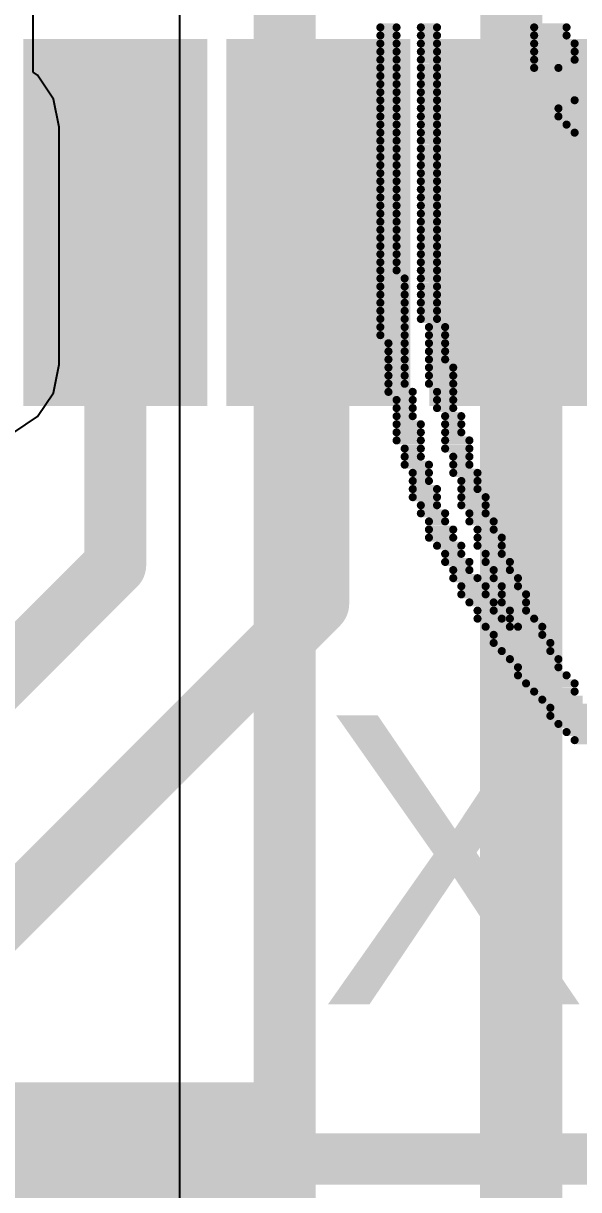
# Model space of a CAD drawing. Header units: inches. Extents: x -8 to 386, y -12 to 64.
# Drawn here: x 10.405 to 11.773, y 1.271 to 4.142 of the extents above; entities that cross this region are included whole.
import ezdxf

# ---------------------------------------------------------------- set-up
doc = ezdxf.new("R2010")
doc.units = ezdxf.units.IN
for name, color, linetype in [('Board_outline', 216, 'Continuous'), ('Bottom Layer', 5, 'Continuous'), ('Bottom Overlay', 54, 'Continuous'), ('Top Layer', 1, 'Continuous'), ('Top Overlay', 2, 'Continuous'), ('Top Paste', 8, 'Continuous'), ('Top Solder', 216, 'Continuous')]:
    doc.layers.add(name, color=color, linetype=linetype)
doc.styles.add('Arial', font='', dxfattribs={"height": 0.2})
doc.styles.get('Arial').set_extended_font_data('Arial')

msp = doc.modelspace()

# ---------------------------------------------------------------- hatches: boundary and pattern name
at = {"layer": 'Top Layer'}
for points in [[(10.757, 4.0018), (10.757, 3.3018), (10.507, 3.3018), (10.507, 4.0018)], [(11.257, 4.0018), (11.257, 3.3018), (11.007, 3.3018), (11.007, 4.0018)], [(11.757, 4.0018), (11.757, 3.3018), (11.507, 3.3018), (11.507, 4.0018)], [(10.9594, -0.3666), (9.9594, -0.3666), (9.9594, 1.4334), (10.9594, 1.4334)]]:
    msp.add_hatch(color=1, dxfattribs=at).paths.add_polyline_path(points)
at = {"layer": 'Top Paste'}
for points in [[(10.757, 4.0018), (10.757, 3.3018), (10.507, 3.3018), (10.507, 4.0018)], [(11.257, 4.0018), (11.257, 3.3018), (11.007, 3.3018), (11.007, 4.0018)], [(11.757, 4.0018), (11.757, 3.3018), (11.507, 3.3018), (11.507, 4.0018)], [(10.9594, -0.3666), (9.9594, -0.3666), (9.9594, 1.4334), (10.9594, 1.4334)]]:
    msp.add_hatch(color=8, dxfattribs=at).paths.add_polyline_path(points)
at = {"layer": 'Top Solder'}
for points in [[(10.8586, 4.1034), (10.8586, 3.2002), (10.4054, 3.2002), (10.4054, 4.1034)], [(11.3586, 4.1034), (11.3586, 3.2002), (10.9054, 3.2002), (10.9054, 4.1034)], [(11.8586, 4.1034), (11.8586, 3.2002), (11.4054, 3.2002), (11.4054, 4.1034)], [(11.061, -0.4682), (9.8578, -0.4682), (9.8578, 1.535), (11.061, 1.535)]]:
    msp.add_hatch(color=216, dxfattribs=at).paths.add_polyline_path(points)

# ---------------------------------------------------------------- linework, layer by layer
at = {"layer": 'Board_outline', "const_width": 0.254}
msp.add_lwpolyline([(37.5368, 13.3604, 1), (-7.4632, 13.3604, 1)], format="xyb", close=True, dxfattribs=at)
at = {"layer": 'Bottom Layer'}
for p, q in [((10.4299, 4.0215), (10.4299, 11.7015)), ((10.79, 4.7752), (10.79, 1.0217)), ((10.4406, 4.0144), (10.4299, 4.0215)), ((10.4799, 3.9556), (10.4406, 4.0144)), ((10.4937, 3.8862), (10.4799, 3.9556)), ((10.4937, 3.302), (10.4937, 3.8862)), ((10.4799, 3.2326), (10.4937, 3.302)), ((10.4406, 3.1738), (10.4799, 3.2326)), ((10.3818, 3.1345), (10.4406, 3.1738))]:
    msp.add_line(p, q, dxfattribs=at)
at = {"layer": 'Bottom Layer', "const_width": 0.1524}
for points in [[(11.049, 0.9144), (11.049, 4.7752)], [(11.6078, 0.9144), (11.6078, 4.5974)]]:
    msp.add_lwpolyline(points, dxfattribs=at)
at = {"layer": 'Bottom Overlay', "const_width": 0.0199}
for points in [[(11.285, 4.1321), (11.3248, 4.1321)], [(11.3847, 4.1321), (11.4245, 4.1321)], [(11.6638, 4.1321), (11.7436, 4.1321)], [(11.285, 4.1122), (11.3248, 4.1122)], [(11.3847, 4.1122), (11.4245, 4.1122)], [(11.6638, 4.1122), (11.7436, 4.1122)], [(11.285, 4.0922), (11.3248, 4.0922)], [(11.285, 4.0723), (11.3248, 4.0723)], [(11.3847, 4.0922), (11.4245, 4.0922)], [(11.3847, 4.0723), (11.4245, 4.0723)], [(11.6638, 4.0922), (11.7635, 4.0922)], [(11.6638, 4.0723), (11.7635, 4.0723)], [(11.285, 4.0524), (11.3248, 4.0524)], [(11.3847, 4.0524), (11.4245, 4.0524)], [(11.6638, 4.0524), (11.7635, 4.0524)], [(11.285, 4.0324), (11.3248, 4.0324)], [(11.285, 4.0125), (11.3248, 4.0125)], [(11.3847, 4.0324), (11.4245, 4.0324)], [(11.3847, 4.0125), (11.4245, 4.0125)], [(11.6638, 4.0324), (11.7236, 4.0324)], [(11.285, 3.9925), (11.3248, 3.9925)], [(11.3847, 3.9925), (11.4245, 3.9925)], [(11.285, 3.9726), (11.3248, 3.9726)], [(11.285, 3.9527), (11.3248, 3.9527)], [(11.3847, 3.9726), (11.4245, 3.9726)], [(11.3847, 3.9527), (11.4245, 3.9527)], [(11.7635, 3.9527), (11.8034, 3.9527)], [(11.285, 3.9327), (11.3248, 3.9327)], [(11.3847, 3.9327), (11.4245, 3.9327)], [(11.7236, 3.9327), (11.8233, 3.9327)], [(11.285, 3.9128), (11.3248, 3.9128)], [(11.3847, 3.9128), (11.4245, 3.9128)], [(11.7236, 3.9128), (11.8433, 3.9128)], [(11.285, 3.8928), (11.3248, 3.8928)], [(11.285, 3.8729), (11.3248, 3.8729)], [(11.3847, 3.8928), (11.4245, 3.8928)], [(11.3847, 3.8729), (11.4245, 3.8729)], [(11.7436, 3.8928), (11.8832, 3.8928)], [(11.7635, 3.8729), (11.9031, 3.8729)], [(11.285, 3.853), (11.3248, 3.853)], [(11.3847, 3.853), (11.4245, 3.853)], [(11.285, 3.833), (11.3248, 3.833)], [(11.285, 3.8131), (11.3248, 3.8131)], [(11.3847, 3.833), (11.4245, 3.833)], [(11.3847, 3.8131), (11.4245, 3.8131)], [(11.285, 3.7931), (11.3248, 3.7931)], [(11.3847, 3.7931), (11.4245, 3.7931)], [(11.285, 3.7732), (11.3248, 3.7732)], [(11.285, 3.7533), (11.3248, 3.7533)], [(11.3847, 3.7732), (11.4245, 3.7732)], [(11.3847, 3.7533), (11.4245, 3.7533)], [(11.285, 3.7333), (11.3248, 3.7333)], [(11.3847, 3.7333), (11.4245, 3.7333)], [(11.285, 3.7134), (11.3248, 3.7134)], [(11.3847, 3.7134), (11.4245, 3.7134)], [(11.285, 3.6934), (11.3248, 3.6934)], [(11.285, 3.6735), (11.3248, 3.6735)], [(11.3847, 3.6934), (11.4245, 3.6934)], [(11.3847, 3.6735), (11.4245, 3.6735)], [(11.285, 3.6536), (11.3248, 3.6536)], [(11.3847, 3.6536), (11.4245, 3.6536)], [(11.285, 3.6336), (11.3248, 3.6336)], [(11.285, 3.6137), (11.3248, 3.6137)], [(11.3847, 3.6336), (11.4245, 3.6336)], [(11.3847, 3.6137), (11.4245, 3.6137)], [(11.285, 3.5937), (11.3248, 3.5937)], [(11.3847, 3.5937), (11.4245, 3.5937)], [(11.285, 3.5738), (11.3248, 3.5738)], [(11.285, 3.5539), (11.3248, 3.5539)], [(11.3847, 3.5738), (11.4245, 3.5738)], [(11.3847, 3.5539), (11.4245, 3.5539)], [(11.285, 3.5339), (11.3248, 3.5339)], [(11.3847, 3.5339), (11.4245, 3.5339)], [(11.285, 3.514), (11.3448, 3.514)], [(11.285, 3.494), (11.3448, 3.494)], [(11.3847, 3.514), (11.4245, 3.514)], [(11.3847, 3.494), (11.4245, 3.494)], [(11.285, 3.4741), (11.3448, 3.4741)], [(11.3847, 3.4741), (11.4245, 3.4741)], [(11.285, 3.4542), (11.3448, 3.4542)], [(11.3847, 3.4542), (11.4245, 3.4542)], [(11.285, 3.4342), (11.3448, 3.4342)], [(11.285, 3.4143), (11.3448, 3.4143)], [(11.3847, 3.4342), (11.4245, 3.4342)], [(11.3847, 3.4143), (11.4245, 3.4143)], [(11.285, 3.3943), (11.3448, 3.3943)], [(11.4046, 3.3943), (11.4445, 3.3943)], [(11.285, 3.3744), (11.3448, 3.3744)], [(11.3049, 3.3545), (11.3448, 3.3545)], [(11.4046, 3.3744), (11.4445, 3.3744)], [(11.4046, 3.3545), (11.4445, 3.3545)], [(11.3049, 3.3345), (11.3448, 3.3345)], [(11.4046, 3.3345), (11.4445, 3.3345)], [(11.3049, 3.3146), (11.3448, 3.3146)], [(11.3049, 3.2946), (11.3448, 3.2946)], [(11.4046, 3.3146), (11.4445, 3.3146)], [(11.4046, 3.2946), (11.4644, 3.2946)], [(11.3049, 3.2747), (11.3448, 3.2747)], [(11.4046, 3.2747), (11.4644, 3.2747)], [(11.3049, 3.2548), (11.3448, 3.2548)], [(11.3049, 3.2348), (11.3647, 3.2348)], [(11.4046, 3.2548), (11.4644, 3.2548)], [(11.4245, 3.2348), (11.4644, 3.2348)], [(11.3248, 3.2149), (11.3647, 3.2149)], [(11.4245, 3.2149), (11.4644, 3.2149)], [(11.3248, 3.1949), (11.3647, 3.1949)], [(11.4245, 3.1949), (11.4644, 3.1949)], [(11.3248, 3.175), (11.3647, 3.175)], [(11.3248, 3.1551), (11.3847, 3.1551)], [(11.4445, 3.175), (11.4844, 3.175)], [(11.4445, 3.1551), (11.4844, 3.1551)], [(11.3248, 3.1351), (11.3847, 3.1351)], [(11.4445, 3.1351), (11.4844, 3.1351)], [(11.3248, 3.1152), (11.3847, 3.1152)], [(11.3448, 3.0952), (11.3847, 3.0952)], [(11.4445, 3.1152), (11.5043, 3.1152)], [(11.4445, 3.0952), (11.5043, 3.0952)], [(11.3448, 3.0753), (11.3847, 3.0753)], [(11.4644, 3.0753), (11.5043, 3.0753)], [(11.3448, 3.0554), (11.4046, 3.0554)], [(11.3647, 3.0354), (11.4046, 3.0354)], [(11.4644, 3.0554), (11.5043, 3.0554)], [(11.4644, 3.0354), (11.5242, 3.0354)], [(11.3647, 3.0155), (11.4046, 3.0155)], [(11.4844, 3.0155), (11.5242, 3.0155)], [(11.3647, 2.9955), (11.4245, 2.9955)], [(11.4844, 2.9955), (11.5242, 2.9955)], [(11.3647, 2.9756), (11.4245, 2.9756)], [(11.3847, 2.9557), (11.4245, 2.9557)], [(11.4844, 2.9756), (11.5442, 2.9756)], [(11.4844, 2.9557), (11.5442, 2.9557)], [(11.3847, 2.9357), (11.4445, 2.9357)], [(11.5043, 2.9357), (11.5442, 2.9357)], [(11.4046, 2.9158), (11.4445, 2.9158)], [(11.4046, 2.8958), (11.4644, 2.8958)], [(11.5043, 2.9158), (11.5641, 2.9158)], [(11.5242, 2.8958), (11.5641, 2.8958)], [(11.4046, 2.8759), (11.4644, 2.8759)], [(11.5242, 2.8759), (11.5841, 2.8759)], [(11.4245, 2.856), (11.4844, 2.856)], [(11.4445, 2.836), (11.4844, 2.836)], [(11.5242, 2.856), (11.5841, 2.856)], [(11.5442, 2.836), (11.5841, 2.836)], [(11.4445, 2.8161), (11.5043, 2.8161)], [(11.5442, 2.8161), (11.604, 2.8161)], [(11.4644, 2.7961), (11.5043, 2.7961)], [(11.4644, 2.7762), (11.5242, 2.7762)], [(11.5641, 2.7961), (11.604, 2.7961)], [(11.5641, 2.7762), (11.6239, 2.7762)], [(11.4844, 2.7563), (11.5442, 2.7563)], [(11.5841, 2.7563), (11.6239, 2.7563)], [(11.4844, 2.7363), (11.5442, 2.7363)], [(11.5841, 2.7363), (11.6439, 2.7363)], [(11.5043, 2.7164), (11.5641, 2.7164)], [(11.5242, 2.6964), (11.5641, 2.6964)], [(11.5841, 2.7164), (11.6439, 2.7164)], [(11.604, 2.6964), (11.6439, 2.6964)], [(11.5242, 2.6765), (11.5841, 2.6765)], [(11.604, 2.6765), (11.6638, 2.6765)], [(11.5442, 2.6565), (11.604, 2.6565)], [(11.5641, 2.6366), (11.6838, 2.6366)], [(11.6239, 2.6565), (11.6838, 2.6565)], [(11.5641, 2.6167), (11.7037, 2.6167)], [(11.5841, 2.5967), (11.7037, 2.5967)], [(11.604, 2.5768), (11.7236, 2.5768)], [(11.6239, 2.5568), (11.7236, 2.5568)], [(11.6239, 2.5369), (11.7436, 2.5369)], [(11.6439, 2.517), (11.7635, 2.517)], [(11.6638, 2.497), (11.7635, 2.497)], [(11.6838, 2.4771), (11.7835, 2.4771)], [(11.7037, 2.4571), (11.8034, 2.4571)], [(11.7037, 2.4372), (11.8034, 2.4372)], [(11.7236, 2.4173), (11.8233, 2.4173)], [(11.7436, 2.3973), (11.8433, 2.3973)], [(11.7635, 2.3774), (11.8433, 2.3774)]]:
    msp.add_lwpolyline(points, dxfattribs=at)
at = {"layer": 'Bottom Overlay', "const_width": 0.00997}
for points in [[(11.28, 4.1321, 1), (11.2899, 4.1321, 1)], [(11.3199, 4.1321, 1), (11.3298, 4.1321, 1)], [(11.3797, 4.1321, 1), (11.3896, 4.1321, 1)], [(11.4196, 4.1321, 1), (11.4295, 4.1321, 1)], [(11.6588, 4.1321, 1), (11.6688, 4.1321, 1)], [(11.7386, 4.1321, 1), (11.7486, 4.1321, 1)], [(11.28, 4.1122, 1), (11.2899, 4.1122, 1)], [(11.3199, 4.1122, 1), (11.3298, 4.1122, 1)], [(11.3797, 4.1122, 1), (11.3896, 4.1122, 1)], [(11.4196, 4.1122, 1), (11.4295, 4.1122, 1)], [(11.6588, 4.1122, 1), (11.6688, 4.1122, 1)], [(11.7386, 4.1122, 1), (11.7486, 4.1122, 1)], [(11.28, 4.0922, 1), (11.2899, 4.0922, 1)], [(11.28, 4.0723, 1), (11.2899, 4.0723, 1)], [(11.3199, 4.0922, 1), (11.3298, 4.0922, 1)], [(11.3199, 4.0723, 1), (11.3298, 4.0723, 1)], [(11.3797, 4.0922, 1), (11.3896, 4.0922, 1)], [(11.3797, 4.0723, 1), (11.3896, 4.0723, 1)], [(11.4196, 4.0922, 1), (11.4295, 4.0922, 1)], [(11.4196, 4.0723, 1), (11.4295, 4.0723, 1)], [(11.6588, 4.0922, 1), (11.6688, 4.0922, 1)], [(11.6588, 4.0723, 1), (11.6688, 4.0723, 1)], [(11.7585, 4.0922, 1), (11.7685, 4.0922, 1)], [(11.7585, 4.0723, 1), (11.7685, 4.0723, 1)], [(11.28, 4.0524, 1), (11.2899, 4.0524, 1)], [(11.3199, 4.0524, 1), (11.3298, 4.0524, 1)], [(11.3797, 4.0524, 1), (11.3896, 4.0524, 1)], [(11.4196, 4.0524, 1), (11.4295, 4.0524, 1)], [(11.6588, 4.0524, 1), (11.6688, 4.0524, 1)], [(11.7585, 4.0524, 1), (11.7685, 4.0524, 1)], [(11.28, 4.0324, 1), (11.2899, 4.0324, 1)], [(11.28, 4.0125, 1), (11.2899, 4.0125, 1)], [(11.3199, 4.0324, 1), (11.3298, 4.0324, 1)], [(11.3199, 4.0125, 1), (11.3298, 4.0125, 1)], [(11.3797, 4.0324, 1), (11.3896, 4.0324, 1)], [(11.3797, 4.0125, 1), (11.3896, 4.0125, 1)], [(11.4196, 4.0324, 1), (11.4295, 4.0324, 1)], [(11.4196, 4.0125, 1), (11.4295, 4.0125, 1)], [(11.6588, 4.0324, 1), (11.6688, 4.0324, 1)], [(11.7187, 4.0324, 1), (11.7286, 4.0324, 1)], [(11.28, 3.9925, 1), (11.2899, 3.9925, 1)], [(11.3199, 3.9925, 1), (11.3298, 3.9925, 1)], [(11.3797, 3.9925, 1), (11.3896, 3.9925, 1)], [(11.4196, 3.9925, 1), (11.4295, 3.9925, 1)], [(11.28, 3.9726, 1), (11.2899, 3.9726, 1)], [(11.28, 3.9527, 1), (11.2899, 3.9527, 1)], [(11.3199, 3.9726, 1), (11.3298, 3.9726, 1)], [(11.3199, 3.9527, 1), (11.3298, 3.9527, 1)], [(11.3797, 3.9726, 1), (11.3896, 3.9726, 1)], [(11.3797, 3.9527, 1), (11.3896, 3.9527, 1)], [(11.4196, 3.9726, 1), (11.4295, 3.9726, 1)], [(11.4196, 3.9527, 1), (11.4295, 3.9527, 1)], [(11.7585, 3.9527, 1), (11.7685, 3.9527, 1)], [(11.28, 3.9327, 1), (11.2899, 3.9327, 1)], [(11.3199, 3.9327, 1), (11.3298, 3.9327, 1)], [(11.3797, 3.9327, 1), (11.3896, 3.9327, 1)], [(11.4196, 3.9327, 1), (11.4295, 3.9327, 1)], [(11.7187, 3.9327, 1), (11.7286, 3.9327, 1)], [(11.28, 3.9128, 1), (11.2899, 3.9128, 1)], [(11.3199, 3.9128, 1), (11.3298, 3.9128, 1)], [(11.3797, 3.9128, 1), (11.3896, 3.9128, 1)], [(11.4196, 3.9128, 1), (11.4295, 3.9128, 1)], [(11.7187, 3.9128, 1), (11.7286, 3.9128, 1)], [(11.28, 3.8928, 1), (11.2899, 3.8928, 1)], [(11.28, 3.8729, 1), (11.2899, 3.8729, 1)], [(11.3199, 3.8928, 1), (11.3298, 3.8928, 1)], [(11.3199, 3.8729, 1), (11.3298, 3.8729, 1)], [(11.3797, 3.8928, 1), (11.3896, 3.8928, 1)], [(11.3797, 3.8729, 1), (11.3896, 3.8729, 1)], [(11.4196, 3.8928, 1), (11.4295, 3.8928, 1)], [(11.4196, 3.8729, 1), (11.4295, 3.8729, 1)], [(11.7386, 3.8928, 1), (11.7486, 3.8928, 1)], [(11.7585, 3.8729, 1), (11.7685, 3.8729, 1)], [(11.28, 3.853, 1), (11.2899, 3.853, 1)], [(11.3199, 3.853, 1), (11.3298, 3.853, 1)], [(11.3797, 3.853, 1), (11.3896, 3.853, 1)], [(11.4196, 3.853, 1), (11.4295, 3.853, 1)], [(11.28, 3.833, 1), (11.2899, 3.833, 1)], [(11.28, 3.8131, 1), (11.2899, 3.8131, 1)], [(11.3199, 3.833, 1), (11.3298, 3.833, 1)], [(11.3199, 3.8131, 1), (11.3298, 3.8131, 1)], [(11.3797, 3.833, 1), (11.3896, 3.833, 1)], [(11.3797, 3.8131, 1), (11.3896, 3.8131, 1)], [(11.4196, 3.833, 1), (11.4295, 3.833, 1)], [(11.4196, 3.8131, 1), (11.4295, 3.8131, 1)], [(11.28, 3.7931, 1), (11.2899, 3.7931, 1)], [(11.3199, 3.7931, 1), (11.3298, 3.7931, 1)], [(11.3797, 3.7931, 1), (11.3896, 3.7931, 1)], [(11.4196, 3.7931, 1), (11.4295, 3.7931, 1)], [(11.28, 3.7732, 1), (11.2899, 3.7732, 1)], [(11.28, 3.7533, 1), (11.2899, 3.7533, 1)], [(11.3199, 3.7732, 1), (11.3298, 3.7732, 1)], [(11.3199, 3.7533, 1), (11.3298, 3.7533, 1)], [(11.3797, 3.7732, 1), (11.3896, 3.7732, 1)], [(11.3797, 3.7533, 1), (11.3896, 3.7533, 1)], [(11.4196, 3.7732, 1), (11.4295, 3.7732, 1)], [(11.4196, 3.7533, 1), (11.4295, 3.7533, 1)], [(11.28, 3.7333, 1), (11.2899, 3.7333, 1)], [(11.3199, 3.7333, 1), (11.3298, 3.7333, 1)], [(11.3797, 3.7333, 1), (11.3896, 3.7333, 1)], [(11.4196, 3.7333, 1), (11.4295, 3.7333, 1)], [(11.28, 3.7134, 1), (11.2899, 3.7134, 1)], [(11.3199, 3.7134, 1), (11.3298, 3.7134, 1)], [(11.3797, 3.7134, 1), (11.3896, 3.7134, 1)], [(11.4196, 3.7134, 1), (11.4295, 3.7134, 1)], [(11.28, 3.6934, 1), (11.2899, 3.6934, 1)], [(11.28, 3.6735, 1), (11.2899, 3.6735, 1)], [(11.3199, 3.6934, 1), (11.3298, 3.6934, 1)], [(11.3199, 3.6735, 1), (11.3298, 3.6735, 1)], [(11.3797, 3.6934, 1), (11.3896, 3.6934, 1)], [(11.3797, 3.6735, 1), (11.3896, 3.6735, 1)], [(11.4196, 3.6934, 1), (11.4295, 3.6934, 1)], [(11.4196, 3.6735, 1), (11.4295, 3.6735, 1)], [(11.28, 3.6536, 1), (11.2899, 3.6536, 1)], [(11.3199, 3.6536, 1), (11.3298, 3.6536, 1)], [(11.3797, 3.6536, 1), (11.3896, 3.6536, 1)], [(11.4196, 3.6536, 1), (11.4295, 3.6536, 1)], [(11.28, 3.6336, 1), (11.2899, 3.6336, 1)], [(11.28, 3.6137, 1), (11.2899, 3.6137, 1)], [(11.3199, 3.6336, 1), (11.3298, 3.6336, 1)], [(11.3199, 3.6137, 1), (11.3298, 3.6137, 1)], [(11.3797, 3.6336, 1), (11.3896, 3.6336, 1)], [(11.3797, 3.6137, 1), (11.3896, 3.6137, 1)], [(11.4196, 3.6336, 1), (11.4295, 3.6336, 1)], [(11.4196, 3.6137, 1), (11.4295, 3.6137, 1)], [(11.28, 3.5937, 1), (11.2899, 3.5937, 1)], [(11.3199, 3.5937, 1), (11.3298, 3.5937, 1)], [(11.3797, 3.5937, 1), (11.3896, 3.5937, 1)], [(11.4196, 3.5937, 1), (11.4295, 3.5937, 1)], [(11.28, 3.5738, 1), (11.2899, 3.5738, 1)], [(11.28, 3.5539, 1), (11.2899, 3.5539, 1)], [(11.3199, 3.5738, 1), (11.3298, 3.5738, 1)], [(11.3199, 3.5539, 1), (11.3298, 3.5539, 1)], [(11.3797, 3.5738, 1), (11.3896, 3.5738, 1)], [(11.3797, 3.5539, 1), (11.3896, 3.5539, 1)], [(11.4196, 3.5738, 1), (11.4295, 3.5738, 1)], [(11.4196, 3.5539, 1), (11.4295, 3.5539, 1)], [(11.28, 3.5339, 1), (11.2899, 3.5339, 1)], [(11.3199, 3.5339, 1), (11.3298, 3.5339, 1)], [(11.3797, 3.5339, 1), (11.3896, 3.5339, 1)], [(11.4196, 3.5339, 1), (11.4295, 3.5339, 1)], [(11.28, 3.514, 1), (11.2899, 3.514, 1)], [(11.28, 3.494, 1), (11.2899, 3.494, 1)], [(11.3398, 3.514, 1), (11.3498, 3.514, 1)], [(11.3398, 3.494, 1), (11.3498, 3.494, 1)], [(11.3797, 3.514, 1), (11.3896, 3.514, 1)], [(11.3797, 3.494, 1), (11.3896, 3.494, 1)], [(11.4196, 3.514, 1), (11.4295, 3.514, 1)], [(11.4196, 3.494, 1), (11.4295, 3.494, 1)], [(11.28, 3.4741, 1), (11.2899, 3.4741, 1)], [(11.3398, 3.4741, 1), (11.3498, 3.4741, 1)], [(11.3797, 3.4741, 1), (11.3896, 3.4741, 1)], [(11.4196, 3.4741, 1), (11.4295, 3.4741, 1)], [(11.28, 3.4542, 1), (11.2899, 3.4542, 1)], [(11.3398, 3.4542, 1), (11.3498, 3.4542, 1)], [(11.3797, 3.4542, 1), (11.3896, 3.4542, 1)], [(11.4196, 3.4542, 1), (11.4295, 3.4542, 1)], [(11.28, 3.4342, 1), (11.2899, 3.4342, 1)], [(11.28, 3.4143, 1), (11.2899, 3.4143, 1)], [(11.3398, 3.4342, 1), (11.3498, 3.4342, 1)], [(11.3398, 3.4143, 1), (11.3498, 3.4143, 1)], [(11.3797, 3.4342, 1), (11.3896, 3.4342, 1)], [(11.3797, 3.4143, 1), (11.3896, 3.4143, 1)], [(11.4196, 3.4342, 1), (11.4295, 3.4342, 1)], [(11.4196, 3.4143, 1), (11.4295, 3.4143, 1)], [(11.28, 3.3943, 1), (11.2899, 3.3943, 1)], [(11.3398, 3.3943, 1), (11.3498, 3.3943, 1)], [(11.3996, 3.3943, 1), (11.4096, 3.3943, 1)], [(11.4395, 3.3943, 1), (11.4495, 3.3943, 1)], [(11.28, 3.3744, 1), (11.2899, 3.3744, 1)], [(11.2999, 3.3545, 1), (11.3099, 3.3545, 1)], [(11.3398, 3.3744, 1), (11.3498, 3.3744, 1)], [(11.3398, 3.3545, 1), (11.3498, 3.3545, 1)], [(11.3996, 3.3744, 1), (11.4096, 3.3744, 1)], [(11.3996, 3.3545, 1), (11.4096, 3.3545, 1)], [(11.4395, 3.3744, 1), (11.4495, 3.3744, 1)], [(11.4395, 3.3545, 1), (11.4495, 3.3545, 1)], [(11.2999, 3.3345, 1), (11.3099, 3.3345, 1)], [(11.3398, 3.3345, 1), (11.3498, 3.3345, 1)], [(11.3996, 3.3345, 1), (11.4096, 3.3345, 1)], [(11.4395, 3.3345, 1), (11.4495, 3.3345, 1)], [(11.2999, 3.3146, 1), (11.3099, 3.3146, 1)], [(11.2999, 3.2946, 1), (11.3099, 3.2946, 1)], [(11.3398, 3.3146, 1), (11.3498, 3.3146, 1)], [(11.3398, 3.2946, 1), (11.3498, 3.2946, 1)], [(11.3996, 3.3146, 1), (11.4096, 3.3146, 1)], [(11.3996, 3.2946, 1), (11.4096, 3.2946, 1)], [(11.4395, 3.3146, 1), (11.4495, 3.3146, 1)], [(11.4594, 3.2946, 1), (11.4694, 3.2946, 1)], [(11.2999, 3.2747, 1), (11.3099, 3.2747, 1)], [(11.3398, 3.2747, 1), (11.3498, 3.2747, 1)], [(11.3996, 3.2747, 1), (11.4096, 3.2747, 1)], [(11.4594, 3.2747, 1), (11.4694, 3.2747, 1)], [(11.2999, 3.2548, 1), (11.3099, 3.2548, 1)], [(11.2999, 3.2348, 1), (11.3099, 3.2348, 1)], [(11.3398, 3.2548, 1), (11.3498, 3.2548, 1)], [(11.3597, 3.2348, 1), (11.3697, 3.2348, 1)], [(11.3996, 3.2548, 1), (11.4096, 3.2548, 1)], [(11.4196, 3.2348, 1), (11.4295, 3.2348, 1)], [(11.4594, 3.2548, 1), (11.4694, 3.2548, 1)], [(11.4594, 3.2348, 1), (11.4694, 3.2348, 1)], [(11.3199, 3.2149, 1), (11.3298, 3.2149, 1)], [(11.3597, 3.2149, 1), (11.3697, 3.2149, 1)], [(11.4196, 3.2149, 1), (11.4295, 3.2149, 1)], [(11.4594, 3.2149, 1), (11.4694, 3.2149, 1)], [(11.3199, 3.1949, 1), (11.3298, 3.1949, 1)], [(11.3597, 3.1949, 1), (11.3697, 3.1949, 1)], [(11.4196, 3.1949, 1), (11.4295, 3.1949, 1)], [(11.4594, 3.1949, 1), (11.4694, 3.1949, 1)], [(11.3199, 3.175, 1), (11.3298, 3.175, 1)], [(11.3199, 3.1551, 1), (11.3298, 3.1551, 1)], [(11.3597, 3.175, 1), (11.3697, 3.175, 1)], [(11.3797, 3.1551, 1), (11.3896, 3.1551, 1)], [(11.4395, 3.175, 1), (11.4495, 3.175, 1)], [(11.4395, 3.1551, 1), (11.4495, 3.1551, 1)], [(11.4794, 3.175, 1), (11.4893, 3.175, 1)], [(11.4794, 3.1551, 1), (11.4893, 3.1551, 1)], [(11.3199, 3.1351, 1), (11.3298, 3.1351, 1)], [(11.3797, 3.1351, 1), (11.3896, 3.1351, 1)], [(11.4395, 3.1351, 1), (11.4495, 3.1351, 1)], [(11.4794, 3.1351, 1), (11.4893, 3.1351, 1)], [(11.3199, 3.1152, 1), (11.3298, 3.1152, 1)], [(11.3398, 3.0952, 1), (11.3498, 3.0952, 1)], [(11.3797, 3.1152, 1), (11.3896, 3.1152, 1)], [(11.3797, 3.0952, 1), (11.3896, 3.0952, 1)], [(11.4395, 3.1152, 1), (11.4495, 3.1152, 1)], [(11.4395, 3.0952, 1), (11.4495, 3.0952, 1)], [(11.4993, 3.1152, 1), (11.5093, 3.1152, 1)], [(11.4993, 3.0952, 1), (11.5093, 3.0952, 1)], [(11.3398, 3.0753, 1), (11.3498, 3.0753, 1)], [(11.3797, 3.0753, 1), (11.3896, 3.0753, 1)], [(11.4594, 3.0753, 1), (11.4694, 3.0753, 1)], [(11.4993, 3.0753, 1), (11.5093, 3.0753, 1)], [(11.3398, 3.0554, 1), (11.3498, 3.0554, 1)], [(11.3597, 3.0354, 1), (11.3697, 3.0354, 1)], [(11.3996, 3.0554, 1), (11.4096, 3.0554, 1)], [(11.3996, 3.0354, 1), (11.4096, 3.0354, 1)], [(11.4594, 3.0554, 1), (11.4694, 3.0554, 1)], [(11.4594, 3.0354, 1), (11.4694, 3.0354, 1)], [(11.4993, 3.0554, 1), (11.5093, 3.0554, 1)], [(11.5193, 3.0354, 1), (11.5292, 3.0354, 1)], [(11.3597, 3.0155, 1), (11.3697, 3.0155, 1)], [(11.3996, 3.0155, 1), (11.4096, 3.0155, 1)], [(11.4794, 3.0155, 1), (11.4893, 3.0155, 1)], [(11.5193, 3.0155, 1), (11.5292, 3.0155, 1)], [(11.3597, 2.9955, 1), (11.3697, 2.9955, 1)], [(11.4196, 2.9955, 1), (11.4295, 2.9955, 1)], [(11.4794, 2.9955, 1), (11.4893, 2.9955, 1)], [(11.5193, 2.9955, 1), (11.5292, 2.9955, 1)], [(11.3597, 2.9756, 1), (11.3697, 2.9756, 1)], [(11.3797, 2.9557, 1), (11.3896, 2.9557, 1)], [(11.4196, 2.9756, 1), (11.4295, 2.9756, 1)], [(11.4196, 2.9557, 1), (11.4295, 2.9557, 1)], [(11.4794, 2.9756, 1), (11.4893, 2.9756, 1)], [(11.4794, 2.9557, 1), (11.4893, 2.9557, 1)], [(11.5392, 2.9756, 1), (11.5492, 2.9756, 1)], [(11.5392, 2.9557, 1), (11.5492, 2.9557, 1)], [(11.3797, 2.9357, 1), (11.3896, 2.9357, 1)], [(11.4395, 2.9357, 1), (11.4495, 2.9357, 1)], [(11.4993, 2.9357, 1), (11.5093, 2.9357, 1)], [(11.5392, 2.9357, 1), (11.5492, 2.9357, 1)], [(11.3996, 2.9158, 1), (11.4096, 2.9158, 1)], [(11.3996, 2.8958, 1), (11.4096, 2.8958, 1)], [(11.4395, 2.9158, 1), (11.4495, 2.9158, 1)], [(11.4594, 2.8958, 1), (11.4694, 2.8958, 1)], [(11.4993, 2.9158, 1), (11.5093, 2.9158, 1)], [(11.5193, 2.8958, 1), (11.5292, 2.8958, 1)], [(11.5591, 2.9158, 1), (11.5691, 2.9158, 1)], [(11.5591, 2.8958, 1), (11.5691, 2.8958, 1)], [(11.3996, 2.8759, 1), (11.4096, 2.8759, 1)], [(11.4594, 2.8759, 1), (11.4694, 2.8759, 1)], [(11.5193, 2.8759, 1), (11.5292, 2.8759, 1)], [(11.5791, 2.8759, 1), (11.589, 2.8759, 1)], [(11.4196, 2.856, 1), (11.4295, 2.856, 1)], [(11.4395, 2.836, 1), (11.4495, 2.836, 1)], [(11.4794, 2.856, 1), (11.4893, 2.856, 1)], [(11.4794, 2.836, 1), (11.4893, 2.836, 1)], [(11.5193, 2.856, 1), (11.5292, 2.856, 1)], [(11.5392, 2.836, 1), (11.5492, 2.836, 1)], [(11.5791, 2.856, 1), (11.589, 2.856, 1)], [(11.5791, 2.836, 1), (11.589, 2.836, 1)], [(11.4395, 2.8161, 1), (11.4495, 2.8161, 1)], [(11.4993, 2.8161, 1), (11.5093, 2.8161, 1)], [(11.5392, 2.8161, 1), (11.5492, 2.8161, 1)], [(11.599, 2.8161, 1), (11.609, 2.8161, 1)], [(11.4594, 2.7961, 1), (11.4694, 2.7961, 1)], [(11.4594, 2.7762, 1), (11.4694, 2.7762, 1)], [(11.4993, 2.7961, 1), (11.5093, 2.7961, 1)], [(11.5193, 2.7762, 1), (11.5292, 2.7762, 1)], [(11.5591, 2.7961, 1), (11.5691, 2.7961, 1)], [(11.5591, 2.7762, 1), (11.5691, 2.7762, 1)], [(11.599, 2.7961, 1), (11.609, 2.7961, 1)], [(11.619, 2.7762, 1), (11.6289, 2.7762, 1)], [(11.4794, 2.7563, 1), (11.4893, 2.7563, 1)], [(11.5392, 2.7563, 1), (11.5492, 2.7563, 1)], [(11.5791, 2.7563, 1), (11.589, 2.7563, 1)], [(11.619, 2.7563, 1), (11.6289, 2.7563, 1)], [(11.4794, 2.7363, 1), (11.4893, 2.7363, 1)], [(11.5392, 2.7363, 1), (11.5492, 2.7363, 1)], [(11.5791, 2.7363, 1), (11.589, 2.7363, 1)], [(11.6389, 2.7363, 1), (11.6489, 2.7363, 1)], [(11.4993, 2.7164, 1), (11.5093, 2.7164, 1)], [(11.5193, 2.6964, 1), (11.5292, 2.6964, 1)], [(11.5591, 2.7164, 1), (11.5691, 2.7164, 1)], [(11.5591, 2.6964, 1), (11.5691, 2.6964, 1)], [(11.5791, 2.7164, 1), (11.589, 2.7164, 1)], [(11.599, 2.6964, 1), (11.609, 2.6964, 1)], [(11.6389, 2.7164, 1), (11.6489, 2.7164, 1)], [(11.6389, 2.6964, 1), (11.6489, 2.6964, 1)], [(11.5193, 2.6765, 1), (11.5292, 2.6765, 1)], [(11.5791, 2.6765, 1), (11.589, 2.6765, 1)], [(11.599, 2.6765, 1), (11.609, 2.6765, 1)], [(11.6588, 2.6765, 1), (11.6688, 2.6765, 1)], [(11.5392, 2.6565, 1), (11.5492, 2.6565, 1)], [(11.5591, 2.6366, 1), (11.5691, 2.6366, 1)], [(11.599, 2.6565, 1), (11.609, 2.6565, 1)], [(11.619, 2.6565, 1), (11.6289, 2.6565, 1)], [(11.6788, 2.6565, 1), (11.6887, 2.6565, 1)], [(11.6788, 2.6366, 1), (11.6887, 2.6366, 1)], [(11.5591, 2.6167, 1), (11.5691, 2.6167, 1)], [(11.6987, 2.6167, 1), (11.7087, 2.6167, 1)], [(11.5791, 2.5967, 1), (11.589, 2.5967, 1)], [(11.599, 2.5768, 1), (11.609, 2.5768, 1)], [(11.6987, 2.5967, 1), (11.7087, 2.5967, 1)], [(11.7187, 2.5768, 1), (11.7286, 2.5768, 1)], [(11.619, 2.5568, 1), (11.6289, 2.5568, 1)], [(11.7187, 2.5568, 1), (11.7286, 2.5568, 1)], [(11.619, 2.5369, 1), (11.6289, 2.5369, 1)], [(11.6389, 2.517, 1), (11.6489, 2.517, 1)], [(11.7386, 2.5369, 1), (11.7486, 2.5369, 1)], [(11.7585, 2.517, 1), (11.7685, 2.517, 1)], [(11.6588, 2.497, 1), (11.6688, 2.497, 1)], [(11.7585, 2.497, 1), (11.7685, 2.497, 1)], [(11.6788, 2.4771, 1), (11.6887, 2.4771, 1)], [(11.6987, 2.4571, 1), (11.7087, 2.4571, 1)], [(11.6987, 2.4372, 1), (11.7087, 2.4372, 1)], [(11.7187, 2.4173, 1), (11.7286, 2.4173, 1)], [(11.7386, 2.3973, 1), (11.7486, 2.3973, 1)], [(11.7585, 2.3774, 1), (11.7685, 2.3774, 1)]]:
    msp.add_lwpolyline(points, format="xyb", close=True, dxfattribs=at)
at = {"layer": 'Top Layer'}
for points, const_width in [([(11.632, 0.8624), (11.632, 3.6518)], 0.2032), ([(10.632, 2.8088), (10.632, 3.6518)], 0.1524), ([(11.132, 2.7133), (11.132, 3.6518)], 0.1524), ([(10.1493, 2.3261), (10.632, 2.8088)], 0.1524), ([(10.3237, 1.905), (11.132, 2.7133)], 0.1524)]:
    msp.add_lwpolyline(points, dxfattribs=dict(at, const_width=const_width))
for points, const_width in [([(11.5812, 3.6518, 1), (11.6828, 3.6518, 1)], 0.1016), ([(10.5939, 3.6518, 1), (10.6701, 3.6518, 1)], 0.0762), ([(11.0939, 3.6518, 1), (11.1701, 3.6518, 1)], 0.0762), ([(10.5939, 2.8088, 1), (10.6701, 2.8088, 1)], 0.0762), ([(10.5939, 2.8088, 1), (10.6701, 2.8088, 1)], 0.0762), ([(11.0939, 2.7133, 1), (11.1701, 2.7133, 1)], 0.0762), ([(11.0939, 2.7133, 1), (11.1701, 2.7133, 1)], 0.0762)]:
    msp.add_lwpolyline(points, format="xyb", close=True, dxfattribs=dict(at, const_width=const_width))
at = {"layer": 'Top Overlay', "const_width": 0.127}
msp.add_lwpolyline([(11.1252, 1.3462), (12.2936, 1.3462)], dxfattribs=at)
at = {"layer": 'Top Overlay', "const_width": 0.0635}
msp.add_lwpolyline([(11.0935, 1.3462, 1), (11.157, 1.3462, 1)], format="xyb", close=True, dxfattribs=at)

# ---------------------------------------------------------------- texts
at = {"layer": 'Top Overlay', "style": 'Arial'}
msp.add_text('X1', height=0.7112, dxfattribs=at).set_placement((11.1338, 1.7273))

doc.saveas('drawing.dxf')
